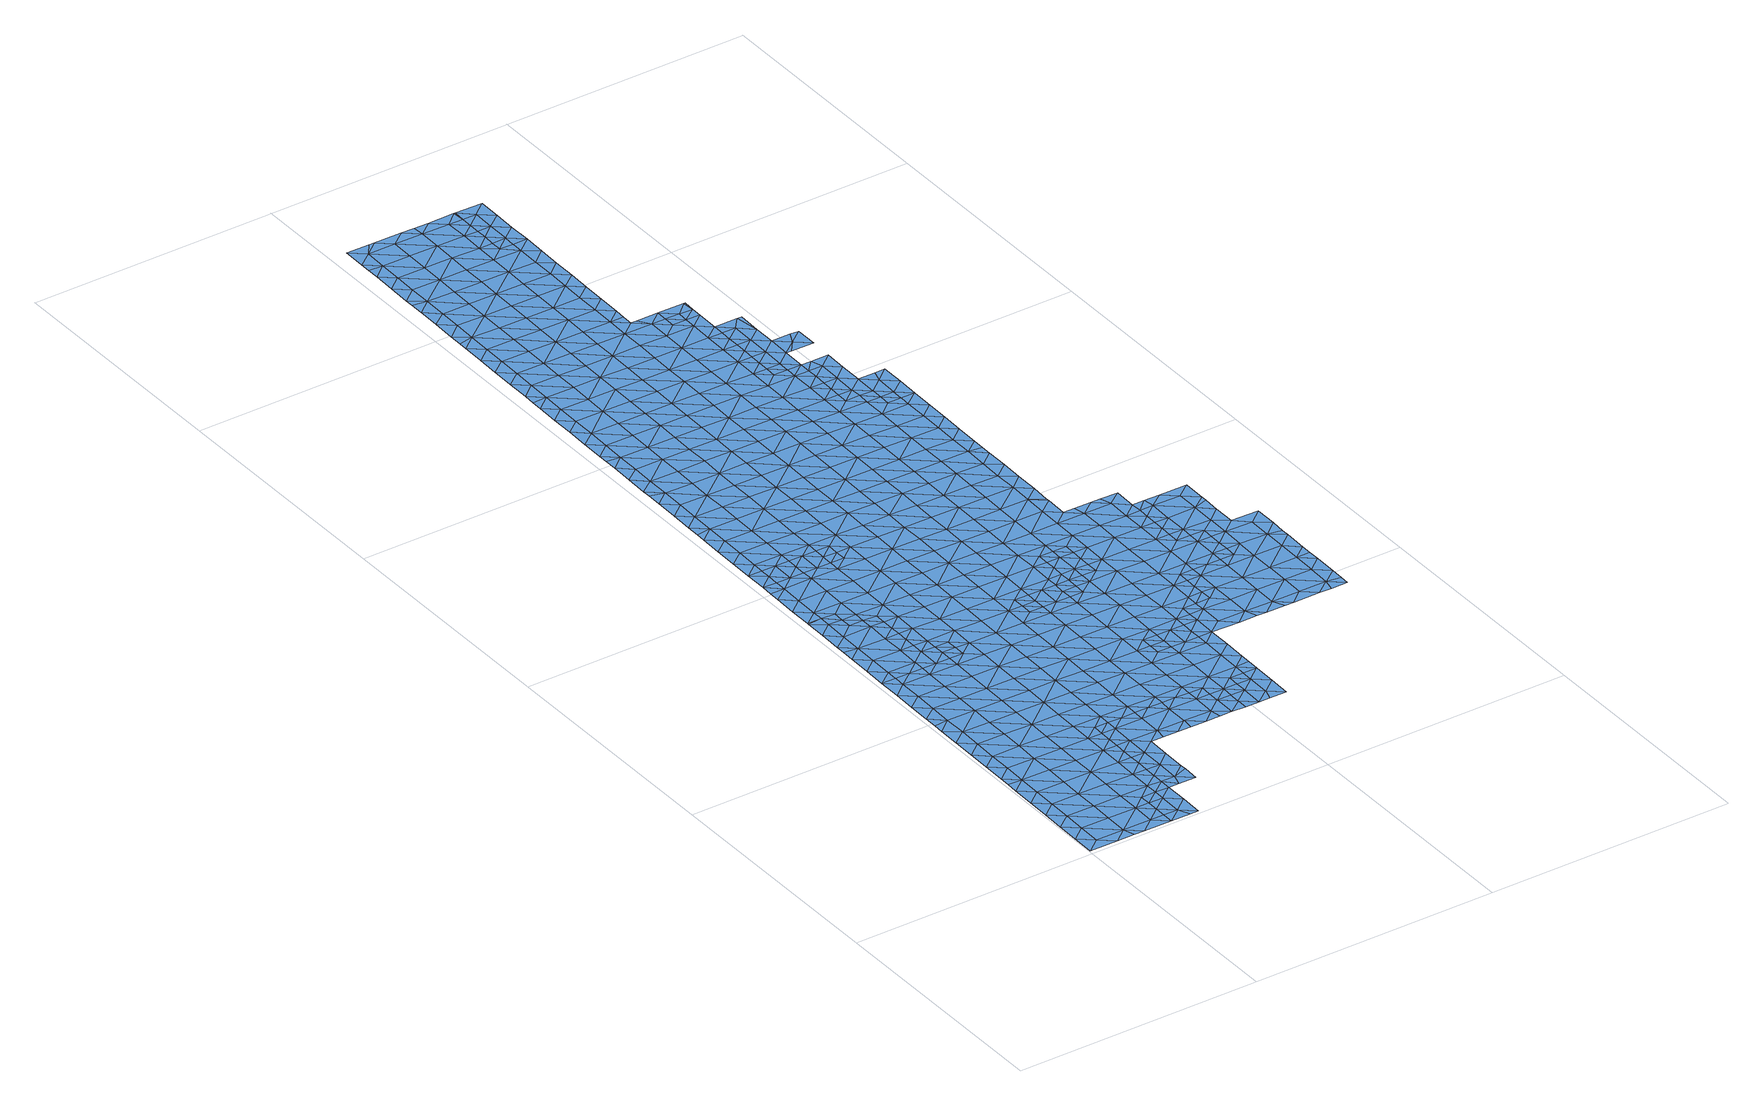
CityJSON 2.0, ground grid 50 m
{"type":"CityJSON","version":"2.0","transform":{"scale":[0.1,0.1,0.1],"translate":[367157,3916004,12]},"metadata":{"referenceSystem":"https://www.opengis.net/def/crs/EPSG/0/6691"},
"CityObjects":{
"waterbody1":{"type":"WaterBody","attributes":{"name":"9","class":"1140","function":"1","WaterBodyRiverFloodingRiskAttribute.description":"5","WaterBodyRiverFloodingRiskAttribute.rankOrg":"2","WaterBodyRiverFloodingRiskAttribute.adminType":"2","WaterBodyRiverFloodingRiskAttribute.scale":"L1"},"geometry":[{"type":"MultiSurface","lod":"1","boundaries":[[[0,1,2]],[[0,3,4]],[[2,1,5]],[[0,2,3]],[[4,6,7]],[[4,3,6]],[[7,8,9]],[[7,6,8]],[[3,2,10]],[[2,5,10]],[[3,11,6]],[[9,12,13]],[[14,10,5]],[[9,8,12]],[[6,15,8]],[[3,10,11]],[[16,17,18]],[[16,13,17]],[[13,12,17]],[[8,19,12]],[[10,14,20]],[[6,11,15]],[[18,21,22]],[[21,18,17]],[[12,23,17]],[[8,15,19]],[[22,24,25]],[[22,21,24]],[[10,20,26]],[[11,27,15]],[[11,10,27]],[[12,19,23]],[[28,25,29]],[[27,10,26]],[[25,24,29]],[[15,30,19]],[[21,31,24]],[[20,32,26]],[[17,23,33]],[[21,17,31]],[[34,28,29]],[[35,28,34]],[[35,36,37]],[[17,33,31]],[[24,38,29]],[[15,27,30]],[[32,39,26]],[[40,27,26]],[[37,36,41]],[[35,34,36]],[[23,42,33]],[[43,44,41]],[[29,45,34]],[[26,39,40]],[[19,30,46]],[[23,19,42]],[[40,47,27]],[[48,30,27]],[[24,31,38]],[[47,48,27]],[[41,36,43]],[[19,46,42]],[[33,49,31]],[[50,36,34]],[[43,51,44]],[[29,38,45]],[[44,51,52]],[[53,46,30]],[[31,54,38]],[[55,34,45]],[[53,30,48]],[[36,50,43]],[[33,42,49]],[[56,42,46]],[[57,52,58]],[[52,51,58]],[[59,51,43]],[[34,55,50]],[[31,49,54]],[[50,59,43]],[[60,57,58]],[[48,61,53]],[[62,58,51]],[[45,63,55]],[[46,53,56]],[[38,54,64]],[[45,38,63]],[[59,62,51]],[[65,66,42]],[[66,54,49]],[[61,67,53]],[[38,64,63]],[[60,58,68]],[[55,69,50]],[[42,56,65]],[[49,42,66]],[[70,56,53]],[[62,71,58]],[[67,61,72]],[[67,70,53]],[[73,64,54]],[[50,74,59]],[[70,75,56]],[[76,65,56]],[[55,63,69]],[[68,58,71]],[[75,76,56]],[[77,63,64]],[[74,50,69]],[[59,78,62]],[[54,66,73]],[[76,79,65]],[[80,66,65]],[[81,68,71]],[[79,80,65]],[[82,69,63]],[[78,59,74]],[[64,73,77]],[[83,73,66]],[[84,81,71]],[[85,83,66]],[[85,66,80]],[[86,82,63]],[[87,88,89]],[[71,62,90]],[[69,82,74]],[[88,91,89]],[[90,62,78]],[[63,77,86]],[[92,93,73]],[[73,93,77]],[[92,73,83]],[[94,87,89]],[[95,87,94]],[[71,96,84]],[[91,97,89]],[[74,98,78]],[[99,100,95]],[[96,71,90]],[[101,86,77]],[[99,95,94]],[[93,101,77]],[[102,103,104]],[[105,100,99]],[[98,74,82]],[[106,90,78]],[[97,107,89]],[[99,108,105]],[[109,84,96]],[[110,97,103]],[[89,111,94]],[[112,82,86]],[[113,78,98]],[[103,102,110]],[[101,112,86]],[[110,107,97]],[[114,109,96]],[[115,116,117]],[[101,93,118]],[[94,119,99]],[[99,120,108]],[[117,116,121]],[[122,115,117]],[[96,90,106]],[[123,124,125]],[[102,126,110]],[[78,113,106]],[[124,127,125]],[[128,114,96]],[[89,107,111]],[[129,130,123]],[[125,129,123]],[[119,120,99]],[[131,122,117]],[[132,122,131]],[[118,133,101]],[[134,113,98]],[[135,132,131]],[[121,136,117]],[[137,82,112]],[[127,138,125]],[[98,82,134]],[[94,111,119]],[[96,106,128]],[[129,139,130]],[[140,141,126]],[[140,135,141]],[[142,112,101]],[[134,82,137]],[[143,106,113]],[[135,131,141]],[[144,130,139]],[[107,110,145]],[[136,146,117]],[[128,147,114]],[[110,126,145]],[[142,101,133]],[[117,146,131]],[[148,149,144]],[[138,150,125]],[[151,147,136]],[[125,150,129]],[[139,148,144]],[[151,114,147]],[[152,120,119]],[[153,137,112]],[[149,148,154]],[[126,141,145]],[[155,141,131]],[[143,113,134]],[[111,107,156]],[[147,146,136]],[[146,155,131]],[[129,157,139]],[[148,158,154]],[[159,150,138]],[[107,145,156]],[[133,160,142]],[[150,157,129]],[[161,134,137]],[[153,112,142]],[[162,154,158]],[[163,106,143]],[[119,111,164]],[[152,119,165]],[[141,166,145]],[[128,106,167]],[[168,169,162]],[[139,170,148]],[[111,156,164]],[[160,171,142]],[[157,170,139]],[[167,106,163]],[[147,128,167]],[[172,146,147]],[[168,162,158]],[[161,137,153]],[[173,143,134]],[[119,174,165]],[[159,175,150]],[[166,141,155]],[[176,156,145]],[[148,177,158]],[[119,164,174]],[[178,153,142]],[[170,177,148]],[[179,173,134]],[[171,178,142]],[[180,181,182]],[[181,169,168]],[[180,169,181]],[[183,145,166]],[[134,161,179]],[[184,164,156]],[[147,167,172]],[[185,165,174]],[[177,186,158]],[[158,187,168]],[[163,143,173]],[[155,146,188]],[[189,182,181]],[[190,178,171]],[[191,182,189]],[[157,150,192]],[[178,193,153]],[[153,194,161]],[[145,183,176]],[[150,175,192]],[[164,184,174]],[[146,172,188]],[[155,195,166]],[[168,187,181]],[[193,194,153]],[[174,196,185]],[[194,179,161]],[[167,163,197]],[[198,191,189]],[[197,163,173]],[[167,199,172]],[[200,191,198]],[[175,201,192]],[[170,157,202]],[[156,176,184]],[[203,189,181]],[[155,188,204]],[[158,186,187]],[[190,205,178]],[[157,192,202]],[[206,173,179]],[[187,203,181]],[[207,208,209]],[[183,166,195]],[[207,200,208]],[[199,167,197]],[[201,210,192]],[[155,204,195]],[[200,198,208]],[[211,174,184]],[[172,212,188]],[[196,174,211]],[[195,213,183]],[[170,202,214]],[[177,170,215]],[[205,216,178]],[[217,197,173]],[[203,218,189]],[[189,219,198]],[[178,216,193]],[[206,179,194]],[[176,183,213]],[[220,209,221]],[[215,170,214]],[[186,177,215]],[[209,208,221]],[[218,219,189]],[[172,199,222]],[[219,208,198]],[[192,223,202]],[[224,225,220]],[[226,227,210]],[[223,192,210]],[[227,196,211]],[[226,196,227]],[[204,188,212]],[[193,228,194]],[[217,173,206]],[[184,176,229]],[[224,220,221]],[[230,199,197]],[[172,222,212]],[[216,228,193]],[[187,186,231]],[[232,221,208]],[[202,233,214]],[[176,213,229]],[[234,235,225]],[[205,236,216]],[[223,210,227]],[[186,215,231]],[[195,204,237]],[[194,238,206]],[[237,204,212]],[[228,238,194]],[[197,217,239]],[[225,224,234]],[[233,202,223]],[[240,224,221]],[[214,241,215]],[[184,229,242]],[[211,184,243]],[[203,244,218]],[[232,208,219]],[[236,245,216]],[[234,246,235]],[[222,247,212]],[[187,231,248]],[[203,187,244]],[[230,197,239]],[[222,199,230]],[[213,195,249]],[[227,211,243]],[[250,235,246]],[[206,251,217]],[[244,187,248]],[[184,242,243]],[[241,214,233]],[[195,237,249]],[[252,231,215]],[[247,253,212]],[[254,255,250]],[[256,237,212]],[[218,257,219]],[[240,221,232]],[[253,256,212]],[[246,254,250]],[[245,258,216]],[[251,239,217]],[[222,259,247]],[[216,258,228]],[[240,260,224]],[[261,206,238]],[[262,242,229]],[[255,254,263]],[[259,222,230]],[[223,227,264]],[[265,266,245]],[[265,267,266]],[[268,215,241]],[[213,249,269]],[[266,267,270]],[[229,213,262]],[[231,252,248]],[[257,218,244]],[[227,243,264]],[[219,271,232]],[[272,238,228]],[[254,273,263]],[[274,230,239]],[[266,258,245]],[[234,224,275]],[[262,213,269]],[[206,261,251]],[[276,249,237]],[[277,263,273]],[[278,261,238]],[[279,247,259]],[[280,237,256]],[[215,268,252]],[[246,234,275]],[[248,281,244]],[[271,219,257]],[[270,282,266]],[[223,264,283]],[[233,223,284]],[[224,260,275]],[[285,286,277]],[[232,287,240]],[[276,269,249]],[[243,242,288]],[[289,278,238]],[[284,223,283]],[[241,233,284]],[[228,258,272]],[[285,277,273]],[[282,290,266]],[[291,280,256]],[[239,251,274]],[[278,292,261]],[[293,279,259]],[[290,294,266]],[[281,248,252]],[[254,246,295]],[[242,262,288]],[[292,296,261]],[[297,232,271]],[[240,287,260]],[[281,298,244]],[[254,299,273]],[[244,300,257]],[[259,230,301]],[[258,266,294]],[[246,275,295]],[[251,261,296]],[[237,280,276]],[[268,241,302]],[[238,272,289]],[[303,286,285]],[[269,304,262]],[[230,274,301]],[[305,286,303]],[[287,232,297]],[[243,288,306]],[[264,243,307]],[[241,284,302]],[[273,308,285]],[[259,309,293]],[[291,310,280]],[[311,272,258]],[[254,295,299]],[[299,308,273]],[[307,243,306]],[[283,264,307]],[[304,269,276]],[[312,278,289]],[[252,268,313]],[[300,244,298]],[[271,257,300]],[[259,301,309]],[[314,305,315]],[[275,260,316]],[[304,317,262]],[[305,303,315]],[[262,318,288]],[[319,320,314]],[[268,302,313]],[[321,295,275]],[[258,294,322]],[[274,251,323]],[[300,324,271]],[[285,325,303]],[[251,296,323]],[[260,287,316]],[[310,326,280]],[[308,325,285]],[[284,283,327]],[[328,323,296]],[[320,319,329]],[[330,312,289]],[[319,314,315]],[[274,331,301]],[[332,293,309]],[[297,271,324]],[[333,287,297]],[[280,334,276]],[[322,294,335]],[[281,336,298]],[[283,307,327]],[[289,272,311]],[[337,275,316]],[[252,313,338]],[[281,252,336]],[[339,299,295]],[[340,341,329]],[[324,333,297]],[[303,342,315]],[[258,322,311]],[[319,340,329]],[[343,274,323]],[[306,288,318]],[[325,342,303]],[[302,284,344]],[[262,317,318]],[[345,316,287]],[[276,346,304]],[[252,338,336]],[[318,347,306]],[[298,348,300]],[[335,349,322]],[[284,327,344]],[[289,350,330]],[[275,337,321]],[[328,351,323]],[[331,274,343]],[[309,301,331]],[[310,352,326]],[[315,353,319]],[[340,354,341]],[[332,309,355]],[[307,306,347]],[[342,353,315]],[[280,326,334]],[[289,311,350]],[[304,346,317]],[[356,341,354]],[[308,299,339]],[[347,357,307]],[[300,358,324]],[[302,344,359]],[[313,302,360]],[[316,361,337]],[[295,321,339]],[[322,349,362]],[[298,336,348]],[[363,364,356]],[[348,358,300]],[[287,333,345]],[[311,322,365]],[[345,361,316]],[[327,307,357]],[[322,362,365]],[[353,366,319]],[[360,302,359]],[[319,367,340]],[[276,334,346]],[[368,330,350]],[[338,313,360]],[[355,309,369]],[[370,323,351]],[[309,331,369]],[[346,371,317]],[[326,352,372]],[[325,308,373]],[[357,374,327]],[[356,354,363]],[[327,375,344]],[[376,364,363]],[[343,323,370]],[[372,352,377]],[[372,378,326]],[[326,378,334]],[[358,379,324]],[[324,380,333]],[[350,311,381]],[[340,367,354]],[[318,317,371]],[[382,347,318]],[[308,339,373]],[[311,365,381]],[[383,370,351]],[[336,338,384]],[[385,386,377]],[[380,345,333]],[[321,337,387]],[[386,355,369]],[[385,355,386]],[[371,382,318]],[[388,376,389]],[[376,363,389]],[[338,360,384]],[[321,390,339]],[[331,343,391]],[[392,393,334]],[[368,350,394]],[[319,366,367]],[[337,361,387]],[[354,395,363]],[[334,378,392]],[[325,373,396]],[[350,381,394]],[[342,325,397]],[[375,327,374]],[[359,344,375]],[[346,334,393]],[[367,395,354]],[[343,370,391]],[[398,377,386]],[[399,388,389]],[[382,400,347]],[[401,358,348]],[[402,388,399]],[[347,403,357]],[[397,325,396]],[[324,379,380]],[[353,342,397]],[[375,404,359]],[[345,405,361]],[[383,406,370]],[[336,384,407]],[[348,336,408]],[[409,373,339]],[[369,331,410]],[[380,405,345]],[[321,387,390]],[[410,331,391]],[[411,386,369]],[[360,359,404]],[[395,412,363]],[[408,336,407]],[[363,413,389]],[[357,403,374]],[[414,415,416]],[[417,391,370]],[[415,402,399]],[[414,402,415]],[[386,418,398]],[[419,417,370]],[[366,353,420]],[[404,421,360]],[[422,387,361]],[[360,423,384]],[[419,370,406]],[[373,409,396]],[[424,411,369]],[[371,346,425]],[[339,390,426]],[[389,413,399]],[[424,369,410]],[[346,393,425]],[[353,397,420]],[[411,418,386]],[[401,348,408]],[[347,400,403]],[[379,358,401]],[[374,427,375]],[[428,397,396]],[[403,427,374]],[[429,416,430]],[[367,366,431]],[[416,415,430]],[[339,426,409]],[[361,405,432]],[[393,433,425]],[[434,435,371]],[[363,412,413]],[[399,436,415]],[[366,420,431]],[[423,360,421]],[[407,384,423]],[[437,391,417]],[[382,435,400]],[[391,438,410]],[[413,436,399]],[[380,379,439]],[[375,440,404]],[[422,361,432]],[[390,387,422]],[[371,425,434]],[[382,371,435]],[[439,379,401]],[[427,440,375]],[[441,429,430]],[[423,442,407]],[[390,443,426]],[[437,438,391]],[[428,396,409]],[[444,420,397]],[[433,445,425]],[[422,443,390]],[[415,446,430]],[[411,447,418]],[[448,437,417]],[[367,431,449]],[[395,367,450]],[[408,407,442]],[[447,451,452]],[[400,453,403]],[[436,446,415]],[[404,454,421]],[[452,418,447]],[[455,409,426]],[[456,444,397]],[[444,431,420]],[[440,454,404]],[[405,457,432]],[[450,367,449]],[[412,395,450]],[[442,458,408]],[[424,410,438]],[[456,397,428]],[[459,411,424]],[[380,439,460]],[[405,380,457]],[[461,434,425]],[[443,455,426]],[[401,408,458]],[[441,430,462]],[[403,463,427]],[[457,380,460]],[[461,425,445]],[[421,464,423]],[[400,435,453]],[[465,451,466]],[[467,449,431]],[[454,464,421]],[[413,412,468]],[[451,447,466]],[[458,469,401]],[[445,465,466]],[[448,470,437]],[[459,424,438]],[[412,450,468]],[[462,430,471]],[[439,401,469]],[[472,460,439]],[[459,473,411]],[[430,446,471]],[[474,438,437]],[[422,432,475]],[[476,443,422]],[[423,477,442]],[[434,478,435]],[[479,480,409]],[[461,445,466]],[[403,453,463]],[[480,456,428]],[[470,474,437]],[[481,450,449]],[[464,477,423]],[[448,482,470]],[[479,409,455]],[[469,472,439]],[[447,411,473]],[[467,431,444]],[[432,457,475]],[[475,476,422]],[[428,409,480]],[[483,434,461]],[[413,468,484]],[[436,413,485]],[[486,457,460]],[[440,487,454]],[[474,488,438]],[[489,459,438]],[[471,490,462]],[[435,491,453]],[[427,463,492]],[[440,427,487]],[[488,489,438]],[[477,493,442]],[[494,455,443]],[[442,495,458]],[[485,413,484]],[[485,496,436]],[[456,497,444]],[[481,449,467]],[[476,498,443]],[[499,468,450]],[[466,500,461]],[[434,483,478]],[[446,436,496]],[[427,492,487]],[[447,473,501]],[[502,475,457]],[[466,447,500]],[[454,503,464]],[[458,495,469]],[[453,504,463]],[[471,446,496]],[[460,472,486]],[[444,505,467]],[[506,450,481]],[[491,435,478]],[[456,480,497]],[[447,501,500]],[[461,507,483]],[[508,490,471]],[[509,472,469]],[[510,459,489]],[[459,511,473]],[[500,507,461]],[[512,477,464]],[[442,493,495]],[[479,455,494]],[[454,487,503]],[[499,450,506]],[[443,498,494]],[[484,468,499]],[[495,509,469]],[[457,486,502]],[[502,513,475]],[[514,481,467]],[[475,515,476]],[[504,453,491]],[[492,463,504]],[[508,471,496]],[[444,497,505]],[[516,510,489]],[[478,483,517]],[[518,486,472]],[[519,464,503]],[[513,515,475]],[[515,498,476]],[[480,520,497]],[[477,512,493]],[[480,479,521]],[[522,514,467]],[[521,479,494]],[[485,484,523]],[[509,518,472]],[[501,473,511]],[[478,524,491]],[[481,514,506]],[[508,525,490]],[[523,484,499]],[[459,510,511]],[[487,492,526]],[[467,505,522]],[[527,505,497]],[[526,492,504]],[[517,483,528]],[[478,517,524]],[[464,519,512]],[[483,507,528]],[[529,527,497]],[[530,494,498]],[[493,531,495]],[[480,532,520]],[[529,497,520]],[[526,533,487]],[[534,504,491]],[[496,485,535]],[[516,536,510]],[[537,534,491]],[[538,508,496]],[[518,539,486]],[[486,540,502]],[[500,501,541]],[[537,491,524]],[[506,542,499]],[[528,543,517]],[[535,485,523]],[[480,521,532]],[[541,501,511]],[[503,487,533]],[[500,544,507]],[[545,525,508]],[[539,540,486]],[[531,493,512]],[[520,532,546]],[[533,547,503]],[[513,502,548]],[[549,526,504]],[[550,505,527]],[[534,549,504]],[[522,505,550]],[[542,506,514]],[[498,515,530]],[[551,515,513]],[[538,496,535]],[[519,503,547]],[[499,552,523]],[[509,495,553]],[[554,551,513]],[[555,510,536]],[[556,543,528]],[[550,557,522]],[[558,535,523]],[[500,541,544]],[[553,495,531]],[[513,548,554]],[[522,557,514]],[[518,509,559]],[[547,560,519]],[[561,533,526]],[[548,502,540]],[[553,562,509]],[[532,521,563]],[[508,564,545]],[[559,565,518]],[[528,507,566]],[[567,499,542]],[[494,530,568]],[[521,494,569]],[[541,511,570]],[[552,558,523]],[[512,519,560]],[[571,555,536]],[[565,572,518]],[[561,526,549]],[[518,572,539]],[[573,542,514]],[[574,575,515]],[[515,575,530]],[[511,510,576]],[[508,538,564]],[[546,532,577]],[[557,573,514]],[[578,538,535]],[[507,544,566]],[[574,515,551]],[[579,577,532]],[[570,580,541]],[[559,509,562]],[[581,578,535]],[[532,563,579]],[[560,582,512]],[[552,499,567]],[[580,583,541]],[[494,568,569]],[[581,535,558]],[[584,548,540]],[[563,521,569]],[[572,585,539]],[[528,586,556]],[[533,587,547]],[[510,555,576]],[[588,568,530]],[[544,541,583]],[[586,528,566]],[[531,512,582]],[[570,511,576]],[[585,589,539]],[[587,533,561]],[[590,553,531]],[[539,589,540]],[[591,588,530]],[[592,564,538]],[[583,593,544]],[[530,575,591]],[[594,592,538]],[[582,590,531]],[[587,595,547]],[[596,560,547]],[[593,597,544]],[[598,559,562]],[[599,545,564]],[[571,600,555]],[[594,538,578]],[[601,542,573]],[[602,562,553]],[[567,542,601]],[[603,563,569]],[[566,544,597]],[[604,605,540]],[[606,558,552]],[[556,586,607]],[[608,570,576]],[[604,540,589]],[[609,610,568]],[[568,610,569]],[[600,611,555]],[[601,612,567]],[[609,568,588]],[[596,547,595]],[[584,540,605]],[[613,586,566]],[[614,602,553]],[[615,598,562]],[[616,599,564]],[[611,617,555]],[[618,613,566]],[[618,566,597]],[[564,592,616]],[[552,567,612]],[[576,555,617]],[[569,619,603]],[[610,619,569]],[[615,562,602]],[[620,560,596]],[[621,608,576]],[[552,622,606]],[[615,623,598]],[[582,560,620]],[[613,624,586]],[[625,621,576]],[[553,590,614]],[[599,616,626]],[[607,586,624]],[[576,617,625]],[[552,612,622]],[[627,582,620]],[[590,582,627]],[[628,602,614]],[[629,590,627]],[[614,590,629]],[[630,614,629]],[[628,614,630]]]}]},
"waterbody2":{"type":"WaterBody","attributes":{"name":"9","class":"1140","function":"1","WaterBodyRiverFloodingRiskAttribute.description":"5","WaterBodyRiverFloodingRiskAttribute.rankOrg":"1","WaterBodyRiverFloodingRiskAttribute.adminType":"2","WaterBodyRiverFloodingRiskAttribute.scale":"L1"},"geometry":[{"type":"MultiSurface","lod":"1","boundaries":[[[631,632,72]],[[39,32,633]],[[32,634,633]],[[61,48,47]],[[61,47,631]],[[631,72,61]],[[635,633,634]],[[632,633,635]],[[47,40,631]],[[633,632,631]],[[633,631,40]],[[633,40,39]]]}]},
"waterbody3":{"type":"WaterBody","attributes":{"name":"9","class":"1140","function":"1","WaterBodyRiverFloodingRiskAttribute.description":"5","WaterBodyRiverFloodingRiskAttribute.rankOrg":"1","WaterBodyRiverFloodingRiskAttribute.adminType":"2","WaterBodyRiverFloodingRiskAttribute.scale":"L1"},"geometry":[{"type":"MultiSurface","lod":"1","boundaries":[[[104,103,636]],[[103,91,636]],[[103,97,91]],[[60,68,637]],[[102,140,126]],[[637,68,638]],[[638,68,81]],[[116,84,639]],[[115,640,116]],[[638,641,637]],[[642,640,643]],[[644,104,645]],[[644,135,140]],[[132,643,122]],[[84,109,639]],[[109,114,639]],[[151,639,114]],[[104,636,645]],[[646,637,641]],[[81,84,638]],[[116,638,84]],[[640,638,116]],[[638,640,641]],[[642,641,640]],[[645,642,644]],[[642,643,644]],[[644,643,135]],[[132,135,643]],[[115,122,640]],[[643,640,122]],[[121,116,639]],[[151,121,639]],[[136,121,151]],[[140,102,644]],[[102,104,644]],[[91,647,636]],[[647,91,88]],[[645,636,648]],[[646,57,637]],[[641,649,646]],[[645,648,650]],[[647,648,636]],[[57,60,637]],[[641,642,649]],[[649,642,651]],[[651,642,650]],[[650,642,645]]]}]},
"waterbody4":{"type":"WaterBody","attributes":{"name":"9","class":"1140","function":"1","WaterBodyRiverFloodingRiskAttribute.description":"5","WaterBodyRiverFloodingRiskAttribute.rankOrg":"1","WaterBodyRiverFloodingRiskAttribute.adminType":"2","WaterBodyRiverFloodingRiskAttribute.scale":"L1"},"geometry":[{"type":"MultiSurface","lod":"1","boundaries":[[[159,138,652]],[[201,175,653]],[[165,653,175]],[[652,165,175]],[[210,201,653]],[[210,653,226]],[[185,226,653]],[[654,138,127]],[[127,124,654]],[[159,652,175]],[[120,138,654]],[[152,165,652]],[[165,185,653]],[[152,652,120]],[[196,226,185]],[[108,120,654]],[[652,138,120]],[[105,108,654]],[[654,124,105]]]}]},
"waterbody5":{"type":"WaterBody","attributes":{"name":"9","class":"1140","function":"1","WaterBodyRiverFloodingRiskAttribute.description":"5","WaterBodyRiverFloodingRiskAttribute.rankOrg":"1","WaterBodyRiverFloodingRiskAttribute.adminType":"2","WaterBodyRiverFloodingRiskAttribute.scale":"L1"},"geometry":[{"type":"MultiSurface","lod":"1","boundaries":[[[118,92,655]],[[656,657,658]],[[294,290,657]],[[265,245,659]],[[660,661,267]],[[662,659,205]],[[663,664,660]],[[665,662,666]],[[667,668,669]],[[670,667,669]],[[671,658,672]],[[671,673,658]],[[656,658,673]],[[282,672,658]],[[282,674,672]],[[675,676,663]],[[677,665,678]],[[667,679,668]],[[668,76,75]],[[133,118,655]],[[680,80,79]],[[85,80,681]],[[681,83,85]],[[674,282,270]],[[290,282,657]],[[270,267,674]],[[674,267,661]],[[661,682,674]],[[657,282,658]],[[674,682,672]],[[660,683,661]],[[683,660,664]],[[663,676,664]],[[684,670,669]],[[75,70,668]],[[669,685,684]],[[92,83,655]],[[92,118,93]],[[685,67,72]],[[67,685,669]],[[669,70,67]],[[349,657,656]],[[335,657,349]],[[335,294,657]],[[265,659,267]],[[267,659,660]],[[662,660,659]],[[662,663,660]],[[665,663,662]],[[663,665,675]],[[677,675,665]],[[680,679,678]],[[679,680,668]],[[668,680,76]],[[79,76,680]],[[236,205,659]],[[659,245,236]],[[662,205,190]],[[190,171,662]],[[662,171,666]],[[666,171,160]],[[160,133,666]],[[655,666,133]],[[665,666,655]],[[681,665,655]],[[678,665,681]],[[678,681,680]],[[681,80,680]],[[655,83,681]],[[669,668,70]]]}]},
"waterbody6":{"type":"WaterBody","attributes":{"name":"9","class":"1140","function":"1","WaterBodyRiverFloodingRiskAttribute.description":"5","WaterBodyRiverFloodingRiskAttribute.rankOrg":"1","WaterBodyRiverFloodingRiskAttribute.adminType":"2","WaterBodyRiverFloodingRiskAttribute.scale":"L1"},"geometry":[{"type":"MultiSurface","lod":"1","boundaries":[[[293,332,686]],[[291,256,687]],[[385,352,686]],[[310,687,293]],[[332,355,686]],[[687,256,253]],[[687,310,291]],[[253,279,687]],[[352,310,686]],[[293,686,310]],[[352,385,377]],[[279,293,687]],[[247,279,253]],[[686,355,385]]]}]},
"waterbody7":{"type":"WaterBody","attributes":{"name":"9","class":"1140","function":"1","WaterBodyRiverFloodingRiskAttribute.description":"5","WaterBodyRiverFloodingRiskAttribute.rankOrg":"1","WaterBodyRiverFloodingRiskAttribute.adminType":"2","WaterBodyRiverFloodingRiskAttribute.scale":"L1"},"geometry":[{"type":"MultiSurface","lod":"1","boundaries":[[[418,452,688]],[[452,451,688]],[[445,433,465]],[[433,393,689]],[[392,689,393]],[[378,688,689]],[[392,378,689]],[[398,418,688]],[[465,433,689]],[[689,451,465]],[[451,689,688]],[[372,377,688]],[[372,688,378]],[[377,398,688]]]}]},
"waterbody8":{"type":"WaterBody","attributes":{"name":"9","class":"1140","function":"1","WaterBodyRiverFloodingRiskAttribute.description":"5","WaterBodyRiverFloodingRiskAttribute.rankOrg":"1","WaterBodyRiverFloodingRiskAttribute.adminType":"2","WaterBodyRiverFloodingRiskAttribute.scale":"L1"},"geometry":[{"type":"MultiSurface","lod":"1","boundaries":[[[593,583,690]],[[691,690,583]],[[692,690,691]],[[690,692,693]],[[692,694,693]],[[692,695,694]],[[696,695,692]],[[697,698,699]],[[700,697,699]],[[701,700,699]],[[700,701,702]],[[470,482,703]],[[516,489,702]],[[536,516,702]],[[617,611,704]],[[625,617,705]],[[571,536,701]],[[608,691,570]],[[705,621,625]],[[617,704,705]],[[611,600,704]],[[701,600,571]],[[701,536,702]],[[703,474,470]],[[702,489,488]],[[383,351,706]],[[706,351,330]],[[351,707,330]],[[351,328,707]],[[328,296,707]],[[707,296,292]],[[292,312,707]],[[312,292,278]],[[312,330,707]],[[330,368,706]],[[368,394,706]],[[406,706,394]],[[700,708,697]],[[580,570,691]],[[608,621,691]],[[709,691,621]],[[709,621,705]],[[700,710,708]],[[705,711,709]],[[419,406,712]],[[709,713,692]],[[711,713,709]],[[714,711,715]],[[705,715,711]],[[716,717,715]],[[717,714,715]],[[716,718,717]],[[719,720,721]],[[722,723,708]],[[724,719,725]],[[719,724,720]],[[726,723,727]],[[727,723,722]],[[728,727,722]],[[488,474,702]],[[703,702,474]],[[703,700,702]],[[710,700,703]],[[708,710,722]],[[710,729,722]],[[730,729,710]],[[729,731,722]],[[732,731,729]],[[731,728,722]],[[716,715,705]],[[721,733,697]],[[716,705,704]],[[716,704,699]],[[600,699,704]],[[730,710,703]],[[482,730,703]],[[712,730,482]],[[482,448,712]],[[448,417,712]],[[732,729,734]],[[696,692,713]],[[694,695,735]],[[694,735,736]],[[694,736,693]],[[693,597,690]],[[692,691,709]],[[583,580,691]],[[597,593,690]],[[693,618,597]],[[618,693,737]],[[613,618,737]],[[736,737,693]],[[716,699,698]],[[698,697,733]],[[720,738,721]],[[712,406,739]],[[712,739,729]],[[734,729,739]],[[719,740,725]],[[740,719,726]],[[726,719,723]],[[723,719,708]],[[708,719,721]],[[708,721,697]],[[394,734,739]],[[729,730,712]],[[406,394,739]],[[712,417,419]],[[406,383,706]],[[738,733,721]],[[701,699,600]],[[718,716,741]],[[698,741,716]],[[698,742,741]],[[743,733,738]],[[733,743,742]],[[733,742,698]]]}]},
"waterbody9":{"type":"WaterBody","attributes":{"name":"9","class":"1140","function":"1","WaterBodyRiverFloodingRiskAttribute.description":"5","WaterBodyRiverFloodingRiskAttribute.rankOrg":"1","WaterBodyRiverFloodingRiskAttribute.adminType":"2","WaterBodyRiverFloodingRiskAttribute.scale":"L1"},"geometry":[{"type":"MultiSurface","lod":"1","boundaries":[[[619,744,603]],[[579,603,745]],[[579,745,577]],[[579,563,603]],[[746,577,745]],[[746,744,747]],[[746,745,744]],[[603,744,745]]]}]},
"waterbody10":{"type":"WaterBody","attributes":{"name":"9","class":"1140","function":"1","WaterBodyRiverFloodingRiskAttribute.description":"5","WaterBodyRiverFloodingRiskAttribute.rankOrg":"1","WaterBodyRiverFloodingRiskAttribute.adminType":"2","WaterBodyRiverFloodingRiskAttribute.scale":"L1"},"geometry":[{"type":"MultiSurface","lod":"1","boundaries":[[[748,578,749]],[[606,622,749]],[[749,558,606]],[[616,750,626]],[[751,752,748]],[[594,578,748]],[[749,578,581]],[[581,558,749]],[[592,750,616]],[[622,751,749]],[[748,592,594]],[[592,748,750]],[[752,750,748]],[[753,750,752]],[[750,753,626]],[[751,748,749]]]}]},
"waterbody11":{"type":"WaterBody","attributes":{"name":"9","class":"1140","function":"1","WaterBodyRiverFloodingRiskAttribute.description":"5","WaterBodyRiverFloodingRiskAttribute.rankOrg":"1","WaterBodyRiverFloodingRiskAttribute.adminType":"2","WaterBodyRiverFloodingRiskAttribute.scale":"L1"},"geometry":[{"type":"MultiSurface","lod":"1","boundaries":[[[604,589,754]],[[754,589,755]],[[585,755,589]],[[585,572,755]],[[565,756,572]],[[565,559,756]],[[598,756,559]],[[598,623,756]],[[604,754,757]],[[628,615,602]],[[604,757,605]],[[758,757,754]],[[754,759,758]],[[760,761,762]],[[763,761,623]],[[761,763,764]],[[764,763,630]],[[760,623,761]],[[628,630,763]],[[615,628,763]],[[765,761,764]],[[755,756,760]],[[765,762,761]],[[755,760,759]],[[615,763,623]],[[623,760,756]],[[756,755,572]],[[755,759,754]]]}]},
"waterbody12":{"type":"WaterBody","attributes":{"name":"9","class":"1140","function":"1","WaterBodyRiverFloodingRiskAttribute.description":"5","WaterBodyRiverFloodingRiskAttribute.rankOrg":"1","WaterBodyRiverFloodingRiskAttribute.adminType":"2","WaterBodyRiverFloodingRiskAttribute.scale":"L1"},"geometry":[{"type":"MultiSurface","lod":"1","boundaries":[[[766,767,768]],[[584,605,769]],[[554,548,584]],[[554,584,769]],[[769,551,554]],[[574,551,770]],[[771,772,773]],[[574,770,575]],[[575,770,774]],[[591,575,774]],[[773,775,771]],[[775,776,771]],[[610,767,766]],[[777,771,776]],[[767,774,768]],[[766,768,778]],[[588,767,609]],[[770,779,777]],[[610,609,767]],[[767,588,774]],[[774,588,591]],[[774,777,768]],[[777,774,770]],[[770,551,769]],[[769,605,779]],[[772,771,779]],[[779,770,769]],[[777,779,771]]]}]}
},
"vertices":[
[3,56,6],[3,10,6],[32,33,6],[32,79,6],[4,103,6],[60,9,6],[33,125,6],[5,149,6],[34,171,6],[6,195,6],[88,32,6],[89,78,6],[34,218,6],[6,241,6],[96,9,6],[90,124,6],[7,266,6],[35,264,6],[7,287,6],[90,171,6],[116,8,6],[36,310,6],[8,334,6],[91,217,6],[36,356,6],[8,380,6],[145,31,6],[146,77,6],[9,426,6],[37,403,6],[146,124,6],[92,309,6],[173,8,6],[92,263,6],[38,449,6],[10,472,6],[38,495,6],[10,492,6],[93,356,6],[173,31,6],[174,54,6],[10,519,6],[148,216,6],[39,541,6],[11,565,6],[94,402,6],[147,170,6],[174,77,6],[174,100,6],[148,262,6],[95,494,6],[40,587,6],[12,611,6],[203,123,6],[149,308,6],[94,448,6],[204,169,6],[12,657,6],[40,634,6],[96,540,6],[41,657,6],[203,100,6],[96,587,6],[151,401,6],[150,355,6],[205,215,6],[205,261,6],[232,122,6],[69,656,6],[151,447,6],[232,145,6],[97,633,6],[231,99,6],[206,308,6],[152,493,6],[232,169,6],[233,192,6],[207,354,6],[153,540,6],[233,215,6],[233,238,6],[98,656,6],[208,446,6],[234,284,6],[126,655,6],[234,261,6],[207,400,6],[16,934,6],[16,888,6],[44,911,6],[153,586,6],[44,888,6],[234,307,6],[235,330,6],[45,957,6],[17,981,6],[154,632,6],[73,887,6],[209,492,6],[46,1003,6],[17,1003,6],[263,353,6],[100,841,6],[72,864,6],[72,841,6],[18,1027,6],[210,585,6],[101,910,6],[46,1026,6],[154,655,6],[101,864,6],[102,956,6],[264,399,6],[209,539,6],[183,655,6],[127,725,6],[127,702,6],[155,724,6],[263,330,6],[103,1003,6],[75,1026,6],[155,701,6],[127,748,6],[19,1119,6],[18,1073,6],[47,1096,6],[129,840,6],[47,1073,6],[211,631,6],[48,1142,6],[20,1166,6],[156,771,6],[128,771,6],[291,329,6],[265,492,6],[128,794,6],[183,701,6],[265,445,6],[75,1072,6],[49,1188,6],[128,817,6],[157,817,6],[320,352,6],[266,538,6],[21,1212,6],[157,863,6],[212,724,6],[211,677,6],[49,1234,6],[21,1230,6],[104,1095,6],[183,678,6],[103,1026,6],[321,398,6],[21,1258,6],[213,770,6],[158,909,6],[105,1141,6],[50,1281,6],[104,1072,6],[320,329,6],[322,445,6],[22,1304,6],[267,584,6],[159,955,6],[131,1025,6],[213,816,6],[267,630,6],[51,1327,6],[23,1350,6],[105,1187,6],[348,329,6],[268,676,6],[323,537,6],[159,1002,6],[132,1071,6],[215,908,6],[106,1234,6],[377,351,6],[322,491,6],[23,1381,6],[51,1373,6],[23,1397,6],[214,862,6],[216,955,6],[160,1025,6],[107,1280,6],[107,1326,6],[269,723,6],[52,1419,6],[377,328,6],[24,1443,6],[161,1094,6],[378,398,6],[378,444,6],[270,815,6],[188,1024,6],[324,583,6],[53,1465,6],[324,629,6],[25,1489,6],[160,1071,6],[161,1140,6],[108,1372,6],[270,769,6],[405,328,6],[379,490,6],[25,1514,6],[53,1512,6],[25,1535,6],[189,1071,6],[216,1001,6],[326,722,6],[271,861,6],[162,1187,6],[163,1233,6],[434,350,6],[380,536,6],[109,1418,6],[109,1465,6],[26,1581,6],[54,1558,6],[325,676,6],[218,1093,6],[55,1604,6],[27,1628,6],[188,1047,6],[217,1047,6],[434,397,6],[272,908,6],[381,629,6],[164,1279,6],[110,1511,6],[218,1139,6],[55,1650,6],[27,1674,6],[433,327,6],[326,768,6],[435,443,6],[380,582,6],[111,1557,6],[219,1186,6],[272,954,6],[273,1000,6],[165,1371,6],[462,327,6],[56,1697,6],[354,698,6],[164,1325,6],[327,814,6],[28,1720,6],[436,535,6],[220,1278,6],[354,721,6],[57,1743,6],[28,1741,6],[354,745,6],[166,1418,6],[490,350,6],[382,675,6],[112,1603,6],[436,489,6],[328,907,6],[29,1766,6],[274,1046,6],[461,304,6],[490,303,6],[461,281,6],[220,1232,6],[328,861,6],[489,280,6],[166,1464,6],[491,396,6],[57,1789,6],[437,582,6],[112,1650,6],[384,813,6],[29,1813,6],[464,466,6],[382,698,6],[383,767,6],[221,1324,6],[518,280,6],[274,1092,6],[275,1139,6],[58,1835,6],[30,1859,6],[168,1556,6],[329,953,6],[492,442,6],[518,303,6],[383,744,6],[464,489,6],[410,698,6],[519,326,6],[113,1696,6],[464,512,6],[167,1510,6],[222,1371,6],[114,1742,6],[222,1417,6],[438,628,6],[276,1185,6],[59,1881,6],[384,860,6],[31,1905,6],[330,999,6],[330,1045,6],[114,1788,6],[438,674,6],[411,744,6],[548,395,6],[492,465,6],[276,1231,6],[31,1951,6],[60,1928,6],[168,1602,6],[385,906,6],[386,952,6],[60,1974,6],[32,1969,6],[170,1695,6],[547,349,6],[493,534,6],[223,1463,6],[115,1834,6],[440,766,6],[331,1092,6],[493,511,6],[32,1997,6],[521,465,6],[495,627,6],[439,697,6],[224,1509,6],[441,813,6],[547,326,6],[278,1323,6],[169,1649,6],[277,1277,6],[170,1741,6],[61,2020,6],[33,2044,6],[116,1881,6],[494,581,6],[332,1138,6],[224,1555,6],[441,859,6],[387,998,6],[278,1370,6],[575,325,6],[549,441,6],[521,511,6],[440,743,6],[116,1927,6],[62,2066,6],[467,697,6],[34,2090,6],[387,1045,6],[279,1416,6],[332,1184,6],[333,1230,6],[225,1602,6],[576,350,6],[62,2113,6],[34,2118,6],[576,371,6],[117,1973,6],[118,2019,6],[549,464,6],[495,673,6],[550,534,6],[442,905,6],[468,766,6],[171,1787,6],[388,1091,6],[389,1137,6],[34,2136,6],[468,743,6],[469,789,6],[280,1462,6],[280,1508,6],[577,418,6],[443,951,6],[550,511,6],[334,1276,6],[468,720,6],[496,719,6],[226,1648,6],[35,2182,6],[63,2159,6],[226,1694,6],[551,580,6],[469,812,6],[469,835,6],[577,464,6],[118,2065,6],[172,1834,6],[172,1880,6],[496,742,6],[64,2205,6],[443,997,6],[336,1415,6],[36,2228,6],[444,1044,6],[389,1183,6],[281,1555,6],[578,510,6],[335,1323,6],[335,1369,6],[228,1786,6],[551,626,6],[553,719,6],[119,2112,6],[120,2158,6],[36,2253,6],[64,2251,6],[36,2275,6],[579,556,6],[525,742,6],[578,533,6],[173,1926,6],[390,1229,6],[283,1647,6],[391,1276,6],[552,672,6],[498,858,6],[227,1740,6],[445,1090,6],[228,1833,6],[37,2321,6],[65,2297,6],[174,1972,6],[282,1601,6],[498,835,6],[499,904,6],[499,950,6],[120,2204,6],[607,579,6],[608,625,6],[337,1461,6],[445,1136,6],[82,2320,6],[391,1322,6],[283,1693,6],[230,1925,6],[526,834,6],[121,2250,6],[553,765,6],[607,556,6],[174,2018,6],[175,2065,6],[525,788,6],[525,765,6],[500,997,6],[446,1182,6],[284,1739,6],[229,1879,6],[338,1554,6],[392,1368,6],[609,671,6],[337,1508,6],[555,857,6],[94,2320,6],[501,1043,6],[447,1229,6],[526,811,6],[554,811,6],[231,1971,6],[176,2111,6],[393,1414,6],[636,579,6],[122,2297,6],[393,1460,6],[610,718,6],[636,602,6],[339,1600,6],[339,1646,6],[447,1275,6],[556,950,6],[285,1786,6],[285,1832,6],[231,2018,6],[636,556,6],[555,903,6],[176,2157,6],[177,2203,6],[394,1507,6],[502,1135,6],[637,625,6],[637,648,6],[151,2319,6],[557,996,6],[501,1089,6],[448,1321,6],[341,1739,6],[449,1367,6],[178,2249,6],[286,1878,6],[340,1692,6],[233,2110,6],[611,810,6],[610,764,6],[395,1553,6],[503,1182,6],[558,1042,6],[287,1924,6],[232,2064,6],[612,856,6],[179,2296,6],[449,1413,6],[666,671,6],[666,717,6],[504,1274,6],[395,1599,6],[288,2017,6],[396,1645,6],[665,648,6],[584,926,6],[450,1460,6],[503,1228,6],[314,1855,6],[341,1785,6],[287,1971,6],[233,2156,6],[585,972,6],[178,2319,6],[558,1088,6],[315,1901,6],[612,903,6],[314,1878,6],[397,1692,6],[505,1320,6],[342,1831,6],[559,1134,6],[586,1018,6],[234,2202,6],[694,647,6],[585,979,6],[235,2249,6],[451,1506,6],[451,1552,6],[667,763,6],[289,2063,6],[607,926,6],[668,809,6],[207,2318,6],[326,1854,6],[560,1181,6],[423,1576,6],[586,1065,6],[315,1947,6],[424,1622,6],[290,2155,6],[506,1366,6],[424,1599,6],[722,670,6],[641,925,6],[316,1993,6],[262,2179,6],[478,1436,6],[560,1227,6],[587,1111,6],[506,1413,6],[370,1807,6],[235,2295,6],[478,1459,6],[668,855,6],[289,2109,6],[397,1738,6],[398,1784,6],[695,740,6],[722,647,6],[479,1482,6],[317,2039,6],[424,1645,6],[425,1668,6],[723,716,6],[371,1854,6],[263,2225,6],[370,1831,6],[695,763,6],[262,2202,6],[561,1273,6],[696,786,6],[452,1575,6],[479,1505,6],[669,902,6],[588,1157,6],[425,1714,6],[480,1529,6],[562,1319,6],[425,1691,6],[263,2271,6],[696,809,6],[263,2248,6],[588,1178,6],[588,1203,6],[696,832,6],[507,1436,6],[261,2318,6],[750,646,6],[317,2086,6],[534,1389,6],[398,1807,6],[480,1552,6],[480,1575,6],[290,2178,6],[661,925,6],[723,739,6],[426,1737,6],[426,1760,6],[751,669,6],[318,2132,6],[697,878,6],[562,1366,6],[535,1412,6],[264,2294,6],[751,692,6],[697,855,6],[427,1807,6],[589,1250,6],[752,739,6],[319,2178,6],[535,1435,6],[698,924,6],[751,716,6],[264,2318,6],[590,1296,6],[563,1389,6],[590,1342,6],[591,1388,6],
[203,77,6],[231,53,6],[202,30,6],[213,7,6],[230,7,6],
[44,865,6],[41,680,6],[98,679,6],[155,678,6],[99,725,6],[42,726,6],[42,772,6],[99,771,6],[100,818,6],[43,818,6],[13,703,6],[16,885,6],[15,842,6],[14,750,6],[14,796,6],[14,776,6],
[103,1049,6],[160,1048,6],[47,1050,6],
[263,307,6],[575,279,6],[547,303,6],[546,256,6],[433,304,6],[432,258,6],[460,235,6],[376,305,6],[376,259,6],[404,235,6],[319,260,6],[319,306,6],[289,145,6],[261,168,6],[260,122,6],[289,132,6],[539,233,6],[517,234,6],[574,233,6],[489,257,6],[347,236,6],[373,236,6],[316,237,6],[290,237,6],[289,191,6],[261,214,6],[262,261,6],[489,234,6],[435,235,6],[288,98,6],[254,99,6],
[439,720,6],[382,721,6],
[497,766,6],[497,812,6],
[724,808,6],[724,762,6],[781,808,6],[725,855,6],[782,854,6],[810,830,6],[810,817,6],[778,577,6],[835,622,6],[778,623,6],[721,577,6],[722,624,6],[665,624,6],[664,578,6],[779,669,6],[780,715,6],[549,487,6],[493,488,6],[777,530,6],[781,761,6],[720,531,6],[809,738,6],[607,533,6],[809,784,6],[865,737,6],[837,714,6],[836,668,6],[865,691,6],[864,662,6],[833,483,6],[862,506,6],[834,529,6],[720,485,6],[776,484,6],[862,480,6],[861,460,6],[804,461,6],[748,461,6],[731,462,6],[663,486,6],[664,532,6],[691,462,6],[672,463,6],[835,576,6],[634,463,6],[811,876,6],[754,877,6],[722,878,6],[863,552,6],[606,487,6],[828,460,6],[864,645,6],[863,598,6],[863,577,6],
[427,1829,6],[399,1830,6],[425,1853,6],[428,1853,6],
[291,2248,6],[291,2202,6],[292,2294,6],[319,2224,6],[320,2270,6],[321,2317,6],
[508,1551,6],[508,1505,6],[507,1459,6],[501,1574,6],[537,1574,6],[536,1528,6],[536,1481,6],[564,1458,6],[571,1481,6],[563,1412,6],[592,1434,6],[592,1481,6],
[474,1760,6],[454,1737,6],[482,1713,6],[452,1598,6],[453,1644,6],[510,1644,6],[492,1621,6],[538,1620,6],[454,1691,6],[538,1666,6],[521,1667,6],[482,1667,6],[483,1760,6],[481,1621,6]
]}
